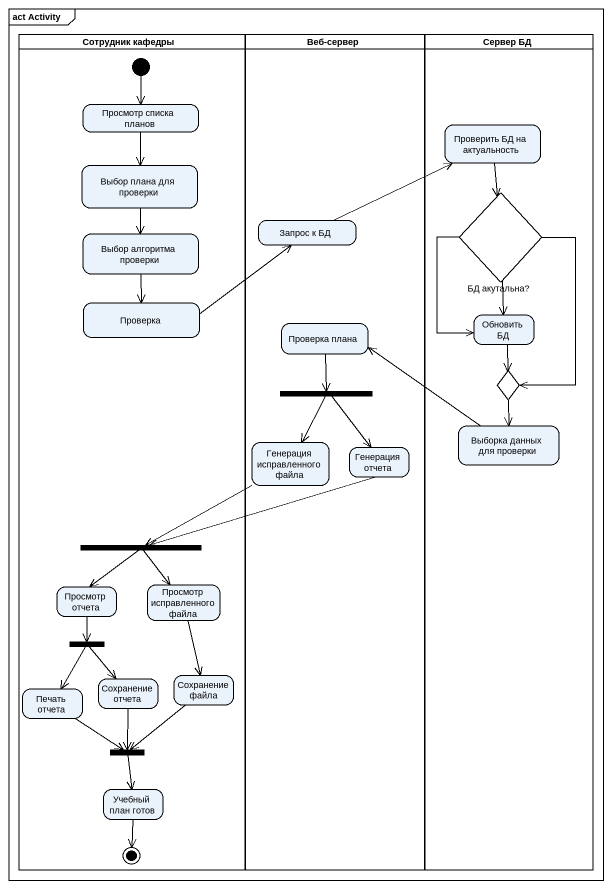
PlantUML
@startuml
mainframe act Activity
hide empty description
state "Сотрудник кафедры" as Сотрудник_кафедры <<partition>> {
  state "Просмотр списка планов" as Просмотр_списка_планов
  state "Выбор плана для проверки" as Выбор_плана_для_проверки
  state "Выбор алгоритма проверки" as Выбор_алгоритма_проверки
  state Проверка
  state fork2 <<fork>>
  state "Просмотр отчета" as Просмотр_отчета
  state "Просмотр исправленного файла" as Просмотр_исправленного_файла
  state fork3 <<fork>>
  state "Печать отчета" as Печать_отчета
  state "Сохранение отчета" as Сохранение_отчета
  state "Сохранение файла" as Сохранение_файла
  state fork4 <<join>>
  state "Учебный план готов" as Учебный_план_готов
  [*] --> Просмотр_списка_планов
  Учебный_план_готов --> [*]
}
state "Веб-сервер" as Веб_сервер <<partition>> {
  state "Запрос к БД" as Запрос_к_БД
  state "Проверка плана" as Проверка_плана
  state fork1 <<fork>>
  state "Генерация исправленного файла" as Генерация_исправленного
  state "Генерация отчета" as Генерация_отчета
}
state "Сервер БД" as Сервер_БД <<partition>> {
  state "Проверить БД на актуальность" as Проверить_БД_на_актуальность
  state "БД акутальна?" as БД_акутальна <<choice>>
  state "Обновить БД" as Обновить_БД
  state choice1 <<choice>>
  state "Выборка данных для проверки" as Выборка_данных_для_проверки
}
Просмотр_списка_планов --> Выбор_плана_для_проверки
Проверить_БД_на_актуальность --> БД_акутальна
Выбор_плана_для_проверки --> Выбор_алгоритма_проверки
Запрос_к_БД -right-> Проверить_БД_на_актуальность
БД_акутальна --> Обновить_БД
БД_акутальна --> Обновить_БД
БД_акутальна --> choice1
Выбор_алгоритма_проверки --> Проверка
Проверка -right-> Запрос_к_БД
Проверка_плана --> fork1
Обновить_БД --> choice1
choice1 --> Выборка_данных_для_проверки
fork1 --> Генерация_исправленного
fork1 --> Генерация_отчета
Генерация_исправленного -left-> fork2
Генерация_отчета -left-> fork2
Выборка_данных_для_проверки -left-> Проверка_плана
fork2 --> Просмотр_отчета
fork2 --> Просмотр_исправленного_файла
Просмотр_отчета --> fork3
Просмотр_исправленного_файла --> Сохранение_файла
fork3 --> Печать_отчета
fork3 --> Сохранение_отчета
Печать_отчета --> fork4
Сохранение_отчета --> fork4
Сохранение_файла --> fork4
fork4 --> Учебный_план_готов
@enduml
